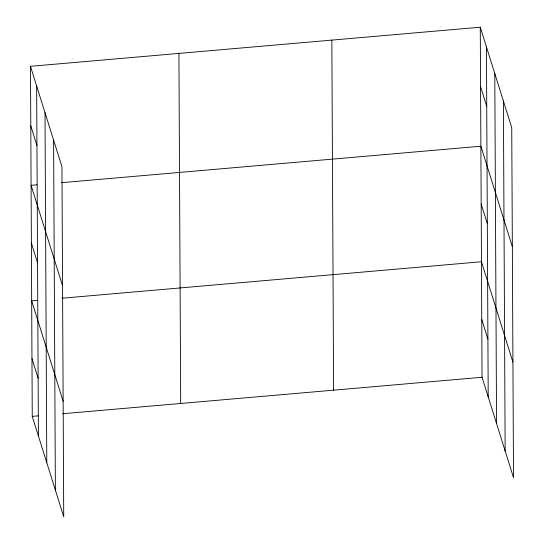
<?xml version="1.0" encoding="UTF-8"?>
<svg xmlns="http://www.w3.org/2000/svg" width="544" height="544" viewBox="0 0 544 544"><rect width="100%" height="100%" fill="white"/><g stroke="black" fill="none" stroke-linecap="round" stroke-linejoin="round"><path stroke-width="0.82" d="M30.484 66.314L61.955 166.736L63.73 516.8L32.259 416.378L30.484 66.314L480.27 27.2L511.741 127.622L513.516 477.686L482.045 377.264L480.27 27.2M36.992 184.824L31.09 185.334L62.56 285.756M61.452 182.696L480.869 146.22L512.339 246.643M37.577 300.342L31.674 300.859L63.145 401.275M62.036 298.214L481.46 261.746L512.924 362.168M32.259 416.378L38.162 415.868M62.621 413.739L482.045 377.264M480.57 86.714L486.73 106.372M481.161 203.986L487.329 223.645M481.753 319.505L487.914 339.17M30.79 125.82L36.951 145.486M31.382 243.093L37.543 262.759M31.967 358.618L38.128 378.277M503.39 100.973L505.158 451.037M494.782 73.515L496.556 423.579M486.431 46.866L488.206 396.93M331.84 40.106L333.615 390.17M178.915 53.407L180.69 403.471M53.604 140.08L55.379 490.151M45.002 112.622L46.777 462.692M36.652 85.972L38.42 436.043"/></g></svg>
